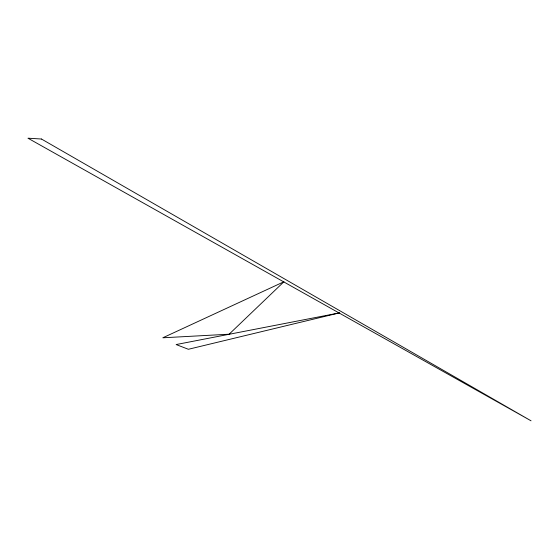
<?xml version="1.0" encoding="UTF-8"?>
<svg xmlns="http://www.w3.org/2000/svg" width="559" height="559" viewBox="0 0 559 559"><rect width="100%" height="100%" fill="white"/><g stroke="black" fill="none" stroke-linecap="round" stroke-linejoin="round"><path stroke-width="0.84" d="M229.407 333.94L283.937 281.757L162.809 337.797L229.672 334.177M339.348 312.907L188.383 349.277L176.127 344.561L339.348 312.907M41.45 139.016L27.95 138.192L531.05 420.808L41.45 139.016"/></g></svg>
